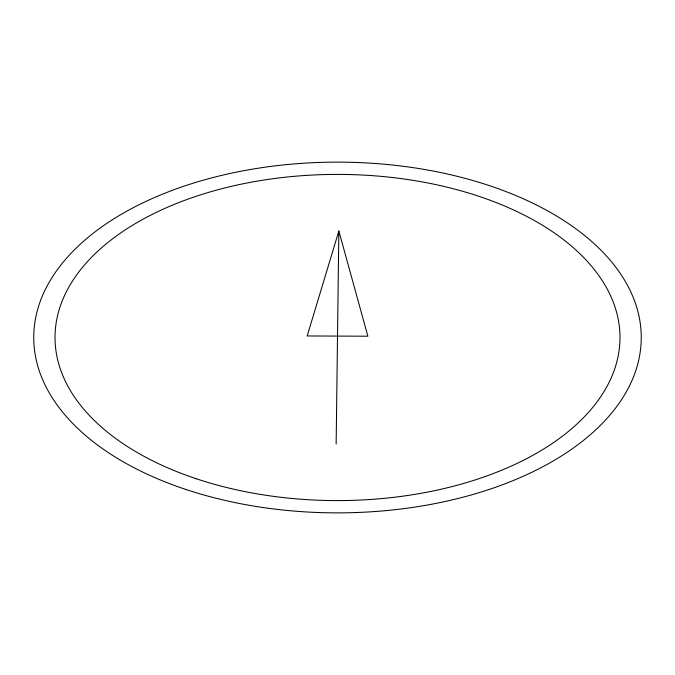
<?xml version="1.0" encoding="UTF-8"?>
<svg xmlns="http://www.w3.org/2000/svg" width="675" height="675" viewBox="0 0 675 675"><rect width="100%" height="100%" fill="white"/><g stroke="black" fill="none" stroke-linecap="round" stroke-linejoin="round"><path stroke-width="1.01" d="M336.15 444.007L338.85 230.993L367.858 336.209L307.184 335.956L338.85 230.993M185.625 489.375A303.75 175.365 0 0 0 641.25 337.5A303.75 175.365 0 0 0 185.625 185.625A303.75 175.365 0 0 0 185.625 489.375M196.256 478.744A282.488 163.097 0 0 0 619.987 337.5A282.488 163.097 0 0 0 196.256 196.256A282.488 163.097 0 0 0 196.256 478.744"/></g></svg>
